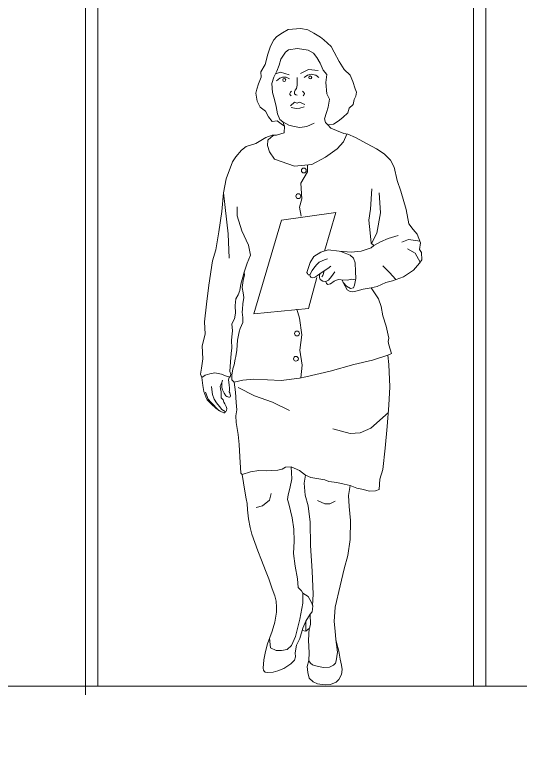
# Model space of a CAD drawing. Header units: metres. Extents: x -48 to 2360, y -1392 to 453.
# Drawn here: x 1302.556 to 1303.788, y 356.823 to 358.624 of the extents above; entities that cross this region are included whole.
import ezdxf

# ---------------------------------------------------------------- set-up
doc = ezdxf.new("R2010")
doc.units = ezdxf.units.M
doc.layers.get('0').update_dxf_attribs({"color": 200})
for name, color, linetype, lineweight in [('corte1', 211, 'Continuous', 20), ('corte2', 213, 'Continuous', 9), ('corte3', 215, 'Continuous', 5)]:
    doc.layers.add(name, color=color, linetype=linetype, lineweight=lineweight)

# ---------------------------------------------------------------- blocks, each defined once
blk = doc.blocks.new('A$C30C770DD')
for points in [[(0.1656, 0.0862), (0.1642, 0.068), (0.1653, 0.049), (0.1648, 0.0372), (0.1625, 0.0283), (0.1631, 0.0188), (0.1653, 0.0104), (0.1715, 0.0048), (0.178, 0.002), (0.185, 0.0006), (0.1897, 0), (0.198, 0.0008), (0.2064, 0.0041), (0.2107, 0.0082), (0.2144, 0.0159), (0.2154, 0.0237), (0.2144, 0.0304), (0.2124, 0.0392), (0.2105, 0.0515), (0.209, 0.0573), (0.2062, 0.0691), (0.2051, 0.0819), (0.2034, 0.0965), (0.2051, 0.1183), (0.2124, 0.1512), (0.2187, 0.1768), (0.2243, 0.197), (0.2276, 0.2216), (0.2282, 0.2506), (0.2265, 0.2719), (0.2254, 0.2886), (0.2276, 0.3037), (0.2382, 0.2998), (0.2483, 0.2976), (0.2567, 0.2953), (0.2662, 0.2959), (0.2718, 0.2976), (0.2729, 0.3136), (0.2774, 0.3281), (0.2813, 0.3606), (0.2841, 0.3935), (0.2869, 0.4259), (0.2881, 0.4542), (0.2869, 0.4883), (0.2853, 0.5023), (0.2909, 0.505), (0.2869, 0.5179), (0.2858, 0.5229), (0.2869, 0.528), (0.2825, 0.5464), (0.2774, 0.5621), (0.2752, 0.5764), (0.2707, 0.5881), (0.264, 0.5987), (0.2596, 0.6047), (0.269, 0.6071), (0.2819, 0.6127), (0.2925, 0.6155), (0.3088, 0.6216), (0.3244, 0.6317), (0.3334, 0.6423), (0.3367, 0.6473), (0.3362, 0.6585), (0.3334, 0.663), (0.3351, 0.6736), (0.33, 0.6865), (0.3239, 0.6937), (0.3172, 0.7025), (0.3132, 0.7243), (0.3048, 0.7522), (0.2992, 0.7684), (0.2948, 0.7886), (0.2892, 0.7992), (0.2797, 0.8087), (0.2679, 0.8165), (0.2539, 0.8243), (0.236, 0.8336), (0.2242, 0.8386), (0.2181, 0.8398), (0.2069, 0.8442), (0.1985, 0.8481), (0.194, 0.8532), (0.2024, 0.8543), (0.2097, 0.8588), (0.2164, 0.8644), (0.2242, 0.8711), (0.2264, 0.8783), (0.2326, 0.8839), (0.2337, 0.8917), (0.2365, 0.8968), (0.2376, 0.9029), (0.2354, 0.9079), (0.232, 0.9191), (0.2276, 0.9286), (0.2186, 0.9374), (0.2113, 0.9497), (0.2035, 0.9637), (0.199, 0.9726), (0.1878, 0.9827), (0.1828, 0.9866), (0.1727, 0.9927), (0.1632, 0.9978), (0.1526, 1), (0.1335, 0.9983), (0.1246, 0.9933), (0.1162, 0.9877), (0.1117, 0.9827), (0.1065, 0.9729), (0.1026, 0.9606), (0.0981, 0.9449), (0.092, 0.9338), (0.0925, 0.9259), (0.088, 0.9153), (0.0858, 0.9075), (0.0841, 0.9013), (0.0864, 0.889), (0.0908, 0.8801), (0.0987, 0.874), (0.1032, 0.865), (0.1088, 0.8583), (0.1166, 0.8589), (0.1227, 0.8544), (0.1278, 0.851), (0.1272, 0.841), (0.1155, 0.8371), (0.1088, 0.8371), (0.0992, 0.8337), (0.0841, 0.8248), (0.0696, 0.8203), (0.0622, 0.8144), (0.0538, 0.8043), (0.0487, 0.7965), (0.0392, 0.7708), (0.0349, 0.7493), (0.0321, 0.7213), (0.0276, 0.69), (0.0231, 0.6626), (0.0181, 0.6459), (0.0124, 0.6087), (0.0091, 0.5802), (0.0057, 0.5528), (0.0068, 0.5344), (0.0024, 0.5165), (0.0034, 0.4966), (0.0012, 0.4827), (0, 0.4733), (0.0019, 0.4685), (0.0019, 0.4685), (0.0019, 0.4685), (0.0035, 0.4561), (0.005, 0.4471), (0.008, 0.4388), (0.0099, 0.4341), (0.0159, 0.4284), (0.0236, 0.4213), (0.0296, 0.417), (0.0356, 0.4143), (0.0364, 0.4144), (0.037, 0.4148), (0.0372, 0.4157), (0.0372, 0.4163), (0.039, 0.417), (0.0396, 0.4181), (0.0399, 0.4211), (0.0388, 0.4243), (0.0371, 0.4284), (0.0352, 0.4309), (0.0343, 0.4345), (0.0315, 0.4375), (0.0311, 0.4418), (0.0311, 0.4465), (0.0302, 0.451), (0.03, 0.4552), (0.0307, 0.457), (0.0325, 0.4607), (0.0326, 0.4531), (0.0335, 0.4497), (0.0358, 0.4444), (0.0386, 0.4403), (0.0399, 0.4392), (0.0416, 0.4386), (0.0429, 0.4384), (0.0441, 0.4384), (0.045, 0.439), (0.0454, 0.4398), (0.0453, 0.4409), (0.0451, 0.4423), (0.0446, 0.4448), (0.0437, 0.4465), (0.0439, 0.4491), (0.0441, 0.4527), (0.0437, 0.4565), (0.0431, 0.461), (0.0424, 0.4646), (0.0433, 0.4683), (0.0448, 0.4695), (0.0458, 0.4708), (0.0461, 0.4731), (0.0446, 0.4776), (0.0455, 0.4919), (0.0466, 0.5047), (0.0474, 0.5133), (0.0472, 0.5248), (0.0478, 0.5303), (0.0485, 0.5392), (0.0478, 0.5499), (0.0517, 0.5578), (0.0532, 0.5663), (0.0528, 0.5781), (0.0536, 0.5881), (0.057, 0.5942), (0.0596, 0.601), (0.0615, 0.6104), (0.0643, 0.6213), (0.0662, 0.6288), (0.0669, 0.6244), (0.0649, 0.6162), (0.0634, 0.6051), (0.0647, 0.5972), (0.0658, 0.5903), (0.0645, 0.5805), (0.0639, 0.5724), (0.0634, 0.5679), (0.0645, 0.5595), (0.0641, 0.5522), (0.0602, 0.5428), (0.0585, 0.5377), (0.0562, 0.5249), (0.0553, 0.5098), (0.0538, 0.5004), (0.0525, 0.4962), (0.0512, 0.4878), (0.0491, 0.4816), (0.0476, 0.4718), (0.0478, 0.4649), (0.0509, 0.461), (0.0509, 0.461), (0.0509, 0.461), (0.0534, 0.4461), (0.054, 0.4304), (0.0551, 0.4191), (0.0538, 0.4097), (0.0544, 0.3996), (0.0572, 0.3813), (0.0587, 0.3664), (0.0596, 0.3472), (0.0615, 0.3224), (0.0632, 0.3207), (0.0632, 0.3207), (0.0675, 0.2952), (0.0694, 0.2834), (0.0711, 0.2765), (0.0716, 0.2667), (0.0728, 0.2532), (0.0754, 0.24), (0.078, 0.2297), (0.0827, 0.2169), (0.087, 0.2044), (0.093, 0.1899), (0.099, 0.1741), (0.1037, 0.1617), (0.1092, 0.1466), (0.1131, 0.1357), (0.115, 0.1276), (0.1156, 0.1184), (0.1156, 0.1109)], [(0.1278, 0.851), (0.1253, 0.8577), (0.1209, 0.8611), (0.117, 0.8699), (0.1151, 0.8811), (0.1126, 0.8914), (0.1097, 0.9022), (0.1087, 0.9159), (0.1116, 0.9258), (0.116, 0.9346), (0.1195, 0.9439), (0.1224, 0.9532), (0.1293, 0.9635), (0.1337, 0.9674), (0.1474, 0.9694), (0.164, 0.9669), (0.1719, 0.962), (0.1768, 0.9557), (0.1822, 0.9469), (0.1866, 0.9361), (0.1924, 0.9298), (0.1905, 0.9175), (0.1924, 0.9004), (0.1965, 0.8919), (0.1945, 0.8802), (0.1916, 0.8718), (0.1886, 0.8621), (0.1901, 0.8567), (0.194, 0.8532)], [(0.1523, 0.9311), (0.1641, 0.9375), (0.1792, 0.936)], [(0.1348, 0.9293), (0.1219, 0.9331), (0.114, 0.9306)], [(0.1352, 0.923), (0.1305, 0.9259), (0.1249, 0.9259), (0.1209, 0.9241), (0.1158, 0.9199)], [(0.1469, 0.925), (0.1472, 0.9193), (0.1471, 0.9133), (0.146, 0.9086), (0.1439, 0.9057), (0.143, 0.9031), (0.1431, 0.9005), (0.1449, 0.8985), (0.1469, 0.898)], [(0.1579, 0.9252), (0.163, 0.9289), (0.1685, 0.9301), (0.1755, 0.9288), (0.1802, 0.9252)], [(0.1386, 0.9045), (0.1369, 0.9029), (0.1357, 0.9008), (0.1361, 0.8991), (0.1377, 0.8973)], [(0.1551, 0.9045), (0.1568, 0.9029), (0.158, 0.9008), (0.1576, 0.8991), (0.156, 0.8973)], [(0.1367, 0.8819), (0.143, 0.8874), (0.1471, 0.8863), (0.1505, 0.8874), (0.1589, 0.8839)], [(0.1379, 0.8794), (0.1456, 0.8779), (0.1513, 0.8783), (0.1579, 0.8807)], [(0.1252, 0.8578), (0.1342, 0.8527), (0.1425, 0.8503), (0.1513, 0.8488), (0.1616, 0.8503), (0.1729, 0.8556)], [(0.2228, 0.8389), (0.2174, 0.8274), (0.208, 0.8163), (0.1901, 0.8036), (0.1696, 0.7925), (0.1431, 0.7899), (0.1124, 0.801), (0.1047, 0.8121), (0.1017, 0.8216), (0.1025, 0.8295), (0.1073, 0.8341), (0.1117, 0.8371)], [(0.1533, 0.7142), (0.1504, 0.7279), (0.154, 0.7402), (0.1526, 0.764), (0.1627, 0.7813), (0.1627, 0.7918)], [(0.261, 0.7558), (0.2589, 0.7247), (0.256, 0.7081), (0.2581, 0.6886), (0.2596, 0.6728), (0.2639, 0.6691), (0.2596, 0.6655), (0.2444, 0.6605), (0.2292, 0.659), (0.2112, 0.6605), (0.1945, 0.6627), (0.1832, 0.6589), (0.1726, 0.6523), (0.1669, 0.6435), (0.1636, 0.6342), (0.1618, 0.6283), (0.1627, 0.6267), (0.164, 0.6248), (0.1662, 0.6248), (0.1667, 0.6226), (0.168, 0.621), (0.17, 0.6199), (0.1728, 0.6206), (0.1749, 0.6215), (0.1783, 0.6237), (0.1816, 0.6263), (0.181, 0.6228), (0.181, 0.6206), (0.1823, 0.6175), (0.1863, 0.6151), (0.1907, 0.6144), (0.1916, 0.6113), (0.194, 0.61), (0.1977, 0.6111), (0.2035, 0.6151), (0.2096, 0.6177), (0.2143, 0.6168), (0.2233, 0.6164), (0.2304, 0.6179), (0.2362, 0.6172)], [(0.0349, 0.7497), (0.042, 0.6871), (0.0434, 0.6502)], [(0.2604, 0.6721), (0.2683, 0.6879), (0.274, 0.7189), (0.2719, 0.7493)], [(0.0662, 0.6288), (0.0709, 0.6423), (0.0759, 0.6546), (0.073, 0.6697), (0.0629, 0.6914), (0.0557, 0.7145), (0.0557, 0.7282)], [(0.123, 0.7081), (0.2061, 0.7197), (0.1887, 0.6605)], [(0.1772, 0.6208), (0.1642, 0.5731), (0.081, 0.5652), (0.123, 0.7081)], [(0.2639, 0.6691), (0.274, 0.6749), (0.2856, 0.68), (0.3008, 0.6843)], [(0.3342, 0.6759), (0.3167, 0.6785), (0.3066, 0.6742)], [(0.2136, 0.6603), (0.22, 0.6576), (0.2279, 0.6545), (0.2328, 0.6499), (0.2352, 0.6428), (0.2361, 0.6298), (0.2365, 0.619), (0.2346, 0.6091), (0.2328, 0.605), (0.2284, 0.6036), (0.2222, 0.6072), (0.2171, 0.6127), (0.2154, 0.6168)], [(0.3344, 0.6439), (0.3268, 0.6576), (0.3153, 0.6641)], [(0.1662, 0.6248), (0.1701, 0.631), (0.1742, 0.6368), (0.177, 0.6406), (0.1805, 0.6437), (0.1889, 0.6475), (0.1935, 0.6488)], [(0.1816, 0.6263), (0.1869, 0.6295), (0.194, 0.6345), (0.1986, 0.6376)], [(0.2972, 0.6173), (0.2878, 0.628), (0.2777, 0.6381)], [(0.1881, 0.6303), (0.1864, 0.6236), (0.1846, 0.6216)], [(0.1907, 0.6144), (0.1948, 0.6165), (0.1993, 0.6219), (0.2047, 0.6292)], [(0.2596, 0.6047), (0.2476, 0.6027), (0.2366, 0.5996), (0.2315, 0.5989), (0.228, 0.5992), (0.2231, 0.6018), (0.2176, 0.6121)], [(0.1526, 0.4677), (0.1547, 0.4869), (0.1511, 0.51), (0.154, 0.5331), (0.1504, 0.5584), (0.1468, 0.5721)], [(0.2853, 0.5023), (0.2617, 0.4946), (0.2335, 0.4881), (0.1974, 0.478), (0.1605, 0.4694), (0.1504, 0.4672), (0.1229, 0.4636), (0.081, 0.4657), (0.0644, 0.4641), (0.0509, 0.461)], [(0.0019, 0.4685), (0.0069, 0.4717), (0.0141, 0.4741), (0.0216, 0.4752), (0.032, 0.4733), (0.0406, 0.4699), (0.0448, 0.4695)], [(0.0325, 0.4607), (0.0335, 0.4643)], [(0.0372, 0.4163), (0.0324, 0.4196), (0.0286, 0.424), (0.024, 0.4298), (0.0205, 0.4353), (0.0181, 0.4424), (0.0169, 0.4502), (0.0167, 0.4544)], [(0.0571, 0.4529), (0.082, 0.4405), (0.1096, 0.4306), (0.1352, 0.4182)], [(0.0075, 0.4458), (0.0114, 0.4355), (0.0163, 0.4303), (0.0279, 0.4182)], [(0.286, 0.4148), (0.2592, 0.3913), (0.2428, 0.3841), (0.2277, 0.3828), (0.2015, 0.39)], [(0.1379, 0.3323), (0.1295, 0.3315), (0.1242, 0.3289), (0.1174, 0.3269), (0.1084, 0.3265), (0.1001, 0.3262), (0.0889, 0.3264), (0.0761, 0.3245), (0.0632, 0.3207)], [(0.1156, 0.1109), (0.1133, 0.0959), (0.1088, 0.0819), (0.1021, 0.0629), (0.0987, 0.0512), (0.0965, 0.0383), (0.0954, 0.0255), (0.0957, 0.0227), (0.0967, 0.0208), (0.0984, 0.0195), (0.102, 0.019), (0.1107, 0.0194), (0.1178, 0.0213), (0.1267, 0.0249), (0.1374, 0.0322), (0.143, 0.0378), (0.1446, 0.0428), (0.1441, 0.0489), (0.1463, 0.0607), (0.1513, 0.0707), (0.1558, 0.0864), (0.1603, 0.097), (0.1603, 0.0819), (0.1659, 0.0864), (0.1676, 0.092), (0.167, 0.1076), (0.1698, 0.1115), (0.1705, 0.1153), (0.1707, 0.1205), (0.1691, 0.1256), (0.1637, 0.1345), (0.1558, 0.14), (0.1536, 0.1434), (0.1486, 0.1487), (0.1474, 0.1615), (0.1441, 0.1811), (0.1413, 0.2001), (0.1424, 0.2191), (0.1418, 0.2373), (0.1396, 0.2546), (0.1346, 0.2758), (0.1323, 0.2825), (0.1334, 0.2898), (0.1357, 0.2993), (0.139, 0.3138), (0.1379, 0.3323), (0.1508, 0.3267), (0.1597, 0.3194), (0.1575, 0.3071), (0.1592, 0.2892), (0.1637, 0.273), (0.167, 0.2479), (0.1676, 0.2124), (0.1698, 0.1733), (0.1715, 0.1381), (0.1706, 0.1208)], [(0.1597, 0.3194), (0.1679, 0.3159), (0.177, 0.3144), (0.1894, 0.3124), (0.1954, 0.3099), (0.2076, 0.3082), (0.2186, 0.3057), (0.2276, 0.3037)], [(0.1075, 0.2915), (0.105, 0.2817), (0.0944, 0.2727), (0.0846, 0.2702)], [(0.1778, 0.2809), (0.1893, 0.276), (0.1966, 0.276), (0.2048, 0.28)], [(0.1556, 0.1404), (0.1558, 0.1245), (0.1509, 0.1), (0.1443, 0.0738), (0.1386, 0.0599), (0.1321, 0.0542), (0.1231, 0.0526), (0.1149, 0.0526), (0.1067, 0.0567), (0.1051, 0.0714)], [(0.1603, 0.097), (0.167, 0.1076)], [(0.1603, 0.0819), (0.1549, 0.0832)], [(0.2062, 0.0691), (0.2085, 0.0501), (0.2064, 0.0369), (0.2057, 0.0331), (0.2026, 0.03), (0.1963, 0.0272), (0.1876, 0.0265), (0.1793, 0.0282), (0.1706, 0.0307), (0.1675, 0.0331), (0.1647, 0.0368)]]:
    blk.add_lwpolyline(points)
for centre, radius in [((0.1274, 0.9214), 0.00233), ((0.167, 0.9252), 0.00233), ((0.1572, 0.7835), 0.00368), ((0.1489, 0.7444), 0.00368), ((0.1468, 0.5353), 0.00368), ((0.1452, 0.4968), 0.00368)]:
    blk.add_circle(centre, radius)

msp = doc.modelspace()

# ---------------------------------------------------------------- linework, layer by layer
at = {"layer": 'corte1', "ltscale": 7, "transparency": 33554687}
msp.add_lwpolyline([(1301.8041, 356.8225), (1301.8041, 356.9885), (1307.3048, 356.9885), (1307.3048, 356.9885)], dxfattribs=at)
at = {"layer": 'corte2', "ltscale": 7, "transparency": 33554687}
for points in [[(1302.7279, 356.9673), (1302.7279, 359.2673), (1303.7041, 359.2673)], [(1302.7279, 356.9885), (1302.7279, 359.2673), (1303.7041, 359.2673), (1303.7041, 356.9885)], [(1303.7041, 359.2673), (1303.7041, 356.9885)], [(1302.7579, 356.9885), (1302.7579, 359.2373), (1303.6741, 359.2373), (1303.6741, 356.9885)]]:
    msp.add_lwpolyline(points, dxfattribs=at)

# ---------------------------------------------------------------- block references
at = {"layer": 'corte3', "transparency": 33554687, "xscale": 1.6, "yscale": 1.6, "zscale": 1.6}
msp.add_blockref('A$C30C770DD', (1303.0087, 356.9912), dxfattribs=at)

doc.saveas('drawing.dxf')
